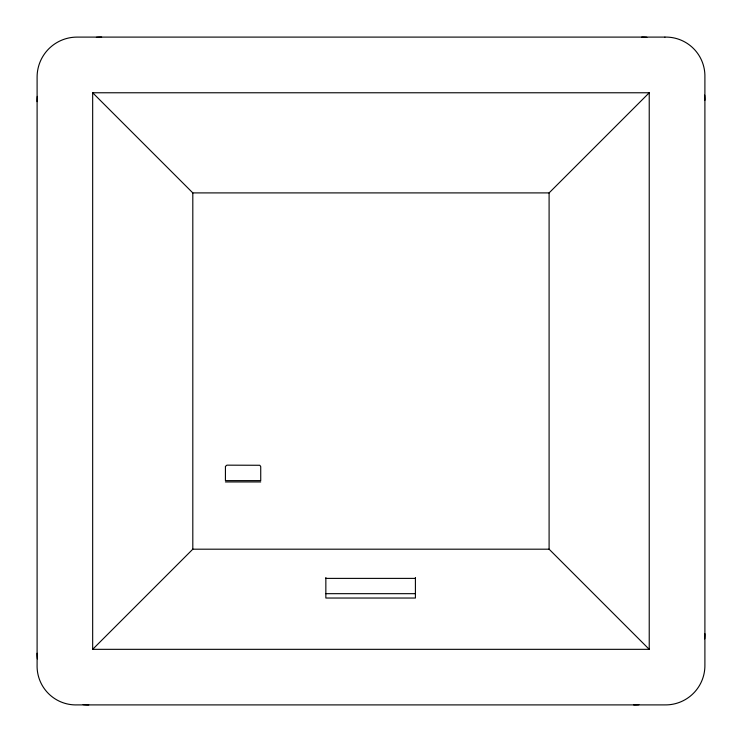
<?xml version="1.0" encoding="UTF-8"?>
<svg xmlns="http://www.w3.org/2000/svg" width="742" height="742" viewBox="0 0 742 742"><rect width="100%" height="100%" fill="white"/><g stroke="black" fill="none" stroke-linecap="round" stroke-linejoin="round"><path stroke-width="1.11" d="M92.667 649.333L192.809 549.191L549.099 549.191L649.231 649.333L92.667 649.333L92.667 92.769L649.231 92.769L649.231 649.333M92.667 92.769L192.809 192.901L549.099 192.901L649.231 92.769M225.42 481.948L260.73 481.948M325.849 578.389L415.409 578.389M325.849 593.674L415.409 593.674M549.099 192.901L549.099 549.191M415.409 577.499L415.409 598.033L325.849 598.033L325.849 577.499M192.809 192.901L192.809 549.191M704.9 633.705A71.195 71.195 0 0 1 704.714 638.881M638.881 704.714A71.195 71.195 0 0 1 633.705 704.9M641.709 37.1A63.191 63.191 0 0 1 646.876 37.313M704.687 95.124A63.191 63.191 0 0 1 704.9 100.291M88.771 704.9A51.671 51.671 0 0 1 83.141 704.594M37.406 658.859A51.671 51.671 0 0 1 37.1 653.229M37.1 101.654A64.554 64.554 0 0 1 37.313 96.377M96.377 37.313A64.554 64.554 0 0 1 101.654 37.1M225.438 466.43L225.42 480.621L260.73 480.621L260.73 466.625L259.83 465.271L226.885 465.16L225.438 466.43M664.925 37.1L77.075 37.1A39.975 39.975 0 0 0 37.1 77.075L37.1 664.86A38.825 38.825 0 0 0 77.14 704.9L664.86 704.9A39.363 39.363 0 0 0 704.9 664.925L704.9 77.075A39.011 39.011 0 0 0 664.925 37.1"/></g></svg>
